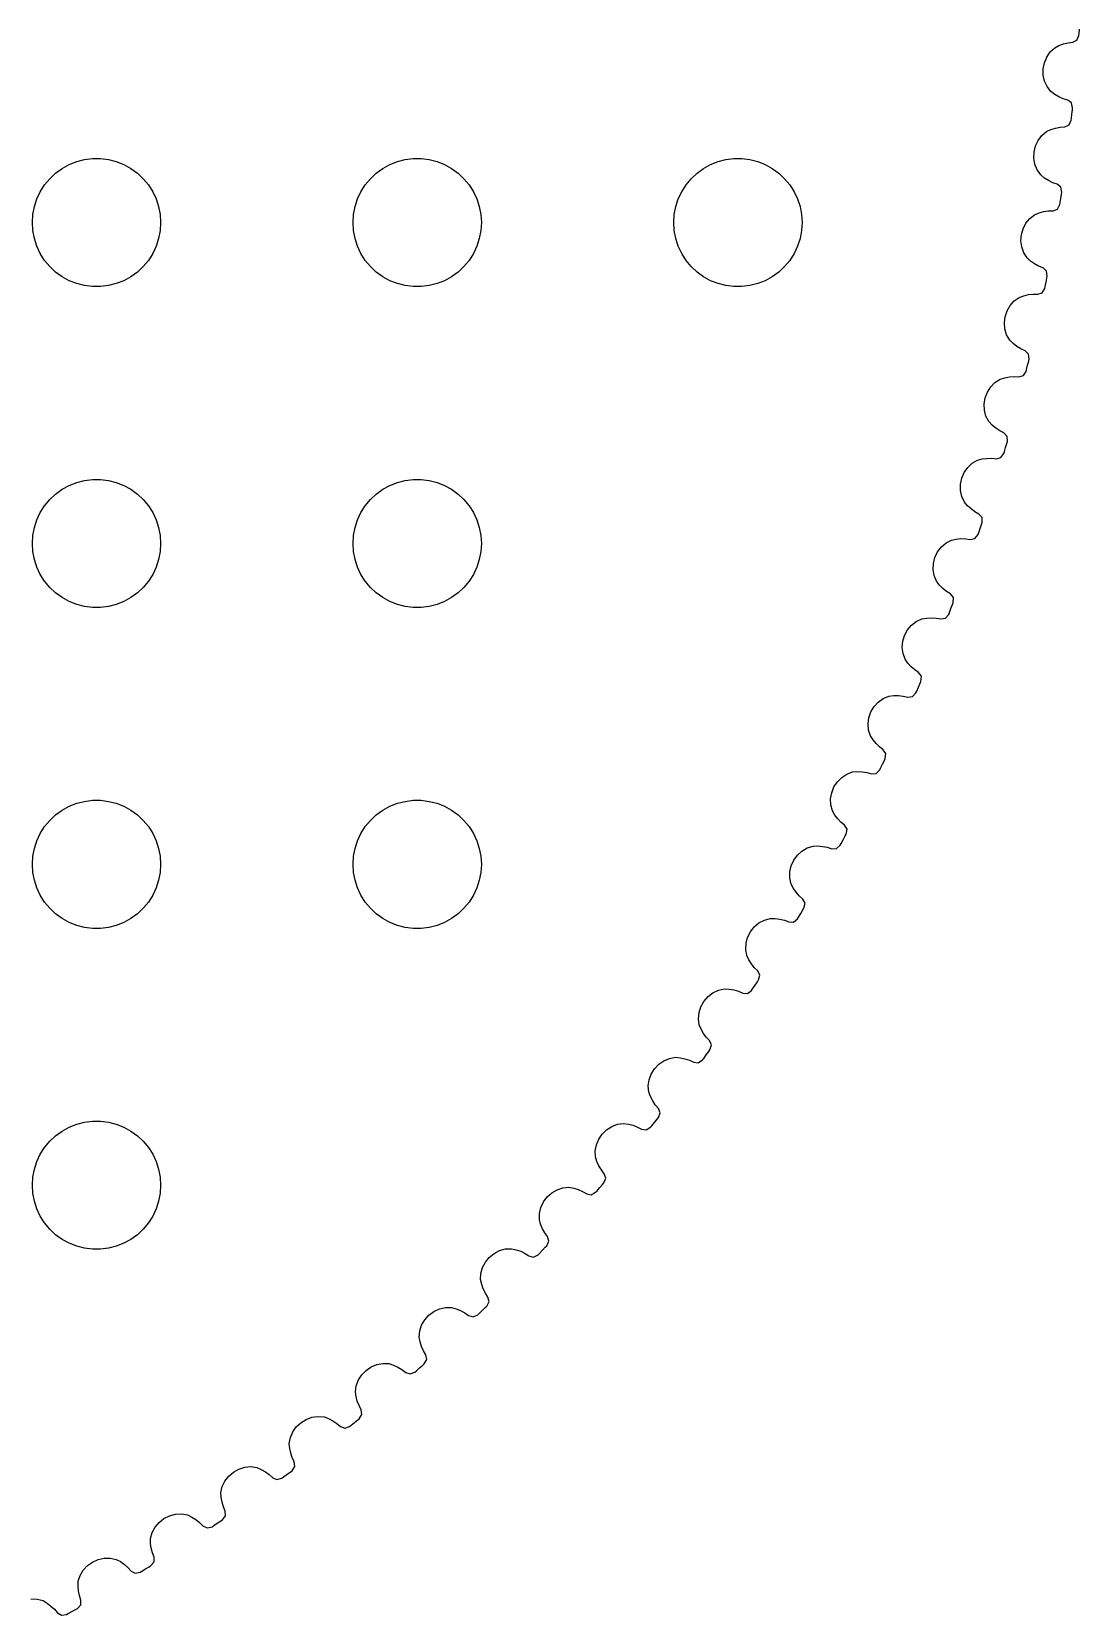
# Model space of a CAD drawing. Header units: metres. Extents: x -46 to 46, y 64 to 266.
# Drawn here: x 20.98 to 45.48, y 179.95 to 216.96 of the extents above; entities that cross this region are included whole.
import ezdxf

# ---------------------------------------------------------------- set-up
doc = ezdxf.new("R2010")
doc.units = ezdxf.units.M

msp = doc.modelspace()

# ---------------------------------------------------------------- linework, layer by layer
for p, q in [((45.4751, 216.872), (45.4784, 216.92)), ((45.4784, 216.92), (45.485, 217.019)), ((44.8022, 216.488), (44.9082, 216.585)), ((44.9082, 216.585), (45.0091, 216.637)), ((45.0091, 216.637), (45.1136, 216.676)), ((45.1136, 216.676), (45.221, 216.702)), ((45.221, 216.702), (45.3304, 216.715)), ((45.3304, 216.715), (45.4283, 216.763)), ((45.4283, 216.763), (45.4751, 216.872)), ((44.6398, 216.095), (44.6667, 216.237)), ((44.6667, 216.237), (44.7213, 216.37)), ((44.7213, 216.37), (44.8022, 216.488)), ((44.6416, 215.95), (44.6398, 216.095)), ((44.6722, 215.809), (44.6416, 215.95)), ((44.7314, 215.679), (44.6722, 215.809)), ((44.819, 215.565), (44.7314, 215.679)), ((44.9094, 215.496), (44.819, 215.565)), ((45.0055, 215.44), (44.9094, 215.496)), ((45.1066, 215.395), (45.0055, 215.44)), ((45.2122, 215.363), (45.1066, 215.395)), ((45.3002, 215.299), (45.2122, 215.363)), ((45.3275, 215.184), (45.3002, 215.299)), ((45.3117, 215.038), (45.3224, 215.136)), ((45.3224, 215.136), (45.3275, 215.184)), ((44.8196, 214.677), (44.9257, 214.711)), ((44.9257, 214.711), (45.0341, 214.733)), ((45.0341, 214.733), (45.144, 214.741)), ((45.144, 214.741), (45.2438, 214.784)), ((45.2438, 214.784), (45.2954, 214.891)), ((45.2954, 214.891), (45.3008, 214.939)), ((45.3008, 214.939), (45.3117, 215.038)), ((44.4601, 214.292), (44.5204, 214.423)), ((44.5204, 214.423), (44.6064, 214.537)), ((44.6064, 214.537), (44.7166, 214.629)), ((44.7166, 214.629), (44.8196, 214.677)), ((22.0365, 213.927), (22.2189, 213.973)), ((22.2189, 213.973), (22.4058, 213.997)), ((22.4058, 213.997), (22.5942, 213.997)), ((22.5942, 213.997), (22.7811, 213.973)), ((22.7811, 213.973), (22.9635, 213.927)), ((29.5365, 213.927), (29.7189, 213.973)), ((29.7189, 213.973), (29.9058, 213.997)), ((29.9058, 213.997), (30.0942, 213.997)), ((30.0942, 213.997), (30.2811, 213.973)), ((30.2811, 213.973), (30.4635, 213.927)), ((37.0365, 213.927), (37.2189, 213.973)), ((37.2189, 213.973), (37.4058, 213.997)), ((37.4058, 213.997), (37.5942, 213.997)), ((37.5942, 213.997), (37.7811, 213.973)), ((37.7811, 213.973), (37.9635, 213.927)), ((44.4224, 214.006), (44.4269, 214.151)), ((44.4469, 213.864), (44.4224, 214.006)), ((44.4269, 214.151), (44.4601, 214.292)), ((21.4065, 213.527), (21.5439, 213.656)), ((21.5439, 213.656), (21.6963, 213.766)), ((21.6963, 213.766), (21.8613, 213.857)), ((21.8613, 213.857), (22.0365, 213.927)), ((22.9635, 213.927), (23.1387, 213.857)), ((23.1387, 213.857), (23.3037, 213.766)), ((23.3037, 213.766), (23.4561, 213.656)), ((23.4561, 213.656), (23.5934, 213.527)), ((28.9065, 213.527), (29.0439, 213.656)), ((29.0439, 213.656), (29.1963, 213.766)), ((29.1963, 213.766), (29.3613, 213.857)), ((29.3613, 213.857), (29.5365, 213.927)), ((30.4635, 213.927), (30.6387, 213.857)), ((30.6387, 213.857), (30.8037, 213.766)), ((30.8037, 213.766), (30.9561, 213.656)), ((30.9561, 213.656), (31.0934, 213.527)), ((36.4065, 213.527), (36.5439, 213.656)), ((36.5439, 213.656), (36.6963, 213.766)), ((36.6963, 213.766), (36.8613, 213.857)), ((36.8613, 213.857), (37.0365, 213.927)), ((37.9635, 213.927), (38.1387, 213.857)), ((38.1387, 213.857), (38.3037, 213.766)), ((38.3037, 213.766), (38.4561, 213.656)), ((38.4561, 213.656), (38.5934, 213.527)), ((44.5004, 213.732), (44.4469, 213.864)), ((44.5829, 213.614), (44.5004, 213.732)), ((44.6702, 213.542), (44.5829, 213.614)), ((21.1053, 213.052), (21.1855, 213.223)), ((21.1855, 213.223), (21.2865, 213.382)), ((21.2865, 213.382), (21.4065, 213.527)), ((23.5934, 213.527), (23.7135, 213.382)), ((23.7135, 213.382), (23.8145, 213.223)), ((23.8145, 213.223), (23.8947, 213.052)), ((28.6053, 213.052), (28.6855, 213.223)), ((28.6855, 213.223), (28.7865, 213.382)), ((28.7865, 213.382), (28.9065, 213.527)), ((31.0934, 213.527), (31.2135, 213.382)), ((31.2135, 213.382), (31.3145, 213.223)), ((31.3145, 213.223), (31.3947, 213.052)), ((36.1053, 213.052), (36.1855, 213.223)), ((36.1855, 213.223), (36.2865, 213.382)), ((36.2865, 213.382), (36.4065, 213.527)), ((38.5934, 213.527), (38.7135, 213.382)), ((38.7135, 213.382), (38.8145, 213.223)), ((38.8145, 213.223), (38.8947, 213.052)), ((44.7637, 213.481), (44.6702, 213.542)), ((44.8628, 213.432), (44.7637, 213.481)), ((44.9669, 213.396), (44.8628, 213.432)), ((45.052, 213.328), (44.9669, 213.396)), ((45.0742, 213.211), (45.052, 213.328)), ((21.0118, 212.688), (21.0471, 212.873)), ((21.0471, 212.873), (21.1053, 213.052)), ((23.8947, 213.052), (23.9529, 212.873)), ((23.9529, 212.873), (23.9882, 212.688)), ((28.5118, 212.688), (28.5471, 212.873)), ((28.5471, 212.873), (28.6053, 213.052)), ((31.3947, 213.052), (31.4529, 212.873)), ((31.4529, 212.873), (31.4882, 212.688)), ((36.0118, 212.688), (36.0471, 212.873)), ((36.0471, 212.873), (36.1053, 213.052)), ((38.8947, 213.052), (38.9529, 212.873)), ((38.9529, 212.873), (38.9882, 212.688)), ((44.9733, 212.816), (45.0294, 212.92)), ((45.0294, 212.92), (45.0369, 212.968)), ((45.0369, 212.968), (45.0521, 213.066)), ((45.0521, 213.066), (45.0671, 213.164)), ((45.0671, 213.164), (45.0742, 213.211)), ((21, 212.5), (21.0118, 212.688)), ((21.0118, 212.312), (21, 212.5)), ((23.9882, 212.688), (24, 212.5)), ((24, 212.5), (23.9882, 212.312)), ((28.5, 212.5), (28.5118, 212.688)), ((28.5118, 212.312), (28.5, 212.5)), ((31.4882, 212.688), (31.5, 212.5)), ((31.5, 212.5), (31.4882, 212.312)), ((36, 212.5), (36.0118, 212.688)), ((36.0118, 212.312), (36, 212.5)), ((38.9882, 212.688), (39, 212.5)), ((39, 212.5), (38.9882, 212.312)), ((44.1688, 212.358), (44.2347, 212.486)), ((44.2347, 212.486), (44.3257, 212.597)), ((44.3257, 212.597), (44.4397, 212.684)), ((44.4397, 212.684), (44.5447, 212.727)), ((44.5447, 212.727), (44.6522, 212.757)), ((44.6522, 212.757), (44.7615, 212.773)), ((44.7615, 212.773), (44.8716, 212.777)), ((44.8716, 212.777), (44.9733, 212.816)), ((21.0471, 212.127), (21.0118, 212.312)), ((21.1053, 211.948), (21.0471, 212.127)), ((23.9529, 212.127), (23.8947, 211.948)), ((23.9882, 212.312), (23.9529, 212.127)), ((28.5471, 212.127), (28.5118, 212.312)), ((28.6053, 211.948), (28.5471, 212.127)), ((31.4529, 212.127), (31.3947, 211.948)), ((31.4882, 212.312), (31.4529, 212.127)), ((36.0471, 212.127), (36.0118, 212.312)), ((36.1053, 211.948), (36.0471, 212.127)), ((38.9529, 212.127), (38.8947, 211.948)), ((38.9882, 212.312), (38.9529, 212.127)), ((44.1187, 212.074), (44.1295, 212.219)), ((44.1295, 212.219), (44.1688, 212.358)), ((21.1855, 211.777), (21.1053, 211.948)), ((21.2865, 211.618), (21.1855, 211.777)), ((23.8145, 211.777), (23.7135, 211.618)), ((23.8947, 211.948), (23.8145, 211.777)), ((28.6855, 211.777), (28.6053, 211.948)), ((28.7865, 211.618), (28.6855, 211.777)), ((31.3145, 211.777), (31.2135, 211.618)), ((31.3947, 211.948), (31.3145, 211.777)), ((36.1855, 211.777), (36.1053, 211.948)), ((36.2865, 211.618), (36.1855, 211.777)), ((38.8145, 211.777), (38.7135, 211.618)), ((38.8947, 211.948), (38.8145, 211.777)), ((44.1369, 211.931), (44.1187, 212.074)), ((44.1846, 211.797), (44.1369, 211.931)), ((44.2619, 211.676), (44.1846, 211.797)), ((21.4065, 211.473), (21.2865, 211.618)), ((21.5439, 211.344), (21.4065, 211.473)), ((23.5934, 211.473), (23.4561, 211.344)), ((23.7135, 211.618), (23.5934, 211.473)), ((28.9065, 211.473), (28.7865, 211.618)), ((29.0439, 211.344), (28.9065, 211.473)), ((31.0934, 211.473), (30.9561, 211.344)), ((31.2135, 211.618), (31.0934, 211.473)), ((36.4065, 211.473), (36.2865, 211.618)), ((36.5439, 211.344), (36.4065, 211.473)), ((38.5934, 211.473), (38.4561, 211.344)), ((38.7135, 211.618), (38.5934, 211.473)), ((44.346, 211.599), (44.2619, 211.676)), ((44.4368, 211.534), (44.346, 211.599)), ((44.5336, 211.481), (44.4368, 211.534)), ((44.636, 211.441), (44.5336, 211.481)), ((44.7181, 211.369), (44.636, 211.441)), ((44.7352, 211.252), (44.7181, 211.369)), ((21.6963, 211.234), (21.5439, 211.344)), ((21.8613, 211.143), (21.6963, 211.234)), ((22.0365, 211.073), (21.8613, 211.143)), ((22.2189, 211.027), (22.0365, 211.073)), ((22.4058, 211.003), (22.2189, 211.027)), ((22.5942, 211.003), (22.4058, 211.003)), ((22.7811, 211.027), (22.5942, 211.003)), ((22.9635, 211.073), (22.7811, 211.027)), ((23.1387, 211.143), (22.9635, 211.073)), ((23.3037, 211.234), (23.1387, 211.143)), ((23.4561, 211.344), (23.3037, 211.234)), ((29.1963, 211.234), (29.0439, 211.344)), ((29.3613, 211.143), (29.1963, 211.234)), ((29.5365, 211.073), (29.3613, 211.143)), ((29.7189, 211.027), (29.5365, 211.073)), ((29.9058, 211.003), (29.7189, 211.027)), ((30.0942, 211.003), (29.9058, 211.003)), ((30.2811, 211.027), (30.0942, 211.003)), ((30.4635, 211.073), (30.2811, 211.027)), ((30.6387, 211.143), (30.4635, 211.073)), ((30.8037, 211.234), (30.6387, 211.143)), ((30.9561, 211.344), (30.8037, 211.234)), ((36.6963, 211.234), (36.5439, 211.344)), ((36.8613, 211.143), (36.6963, 211.234)), ((37.0365, 211.073), (36.8613, 211.143)), ((37.2189, 211.027), (37.0365, 211.073)), ((37.4058, 211.003), (37.2189, 211.027)), ((37.5942, 211.003), (37.4058, 211.003)), ((37.7811, 211.027), (37.5942, 211.003)), ((37.9635, 211.073), (37.7811, 211.027)), ((38.1387, 211.143), (37.9635, 211.073)), ((38.3037, 211.234), (38.1387, 211.143)), ((38.4561, 211.344), (38.3037, 211.234)), ((44.6778, 210.963), (44.6873, 211.01)), ((44.6873, 211.01), (44.7068, 211.107)), ((44.7068, 211.107), (44.7261, 211.205)), ((44.7261, 211.205), (44.7352, 211.252)), ((43.8649, 210.564), (43.9605, 210.67)), ((43.9605, 210.67), (44.0783, 210.753)), ((44.0783, 210.753), (44.1851, 210.79)), ((44.1851, 210.79), (44.2938, 210.816)), ((44.2938, 210.816), (44.4037, 210.828)), ((44.4037, 210.828), (44.5138, 210.826)), ((44.5138, 210.826), (44.6171, 210.861)), ((44.6171, 210.861), (44.6778, 210.963)), ((43.731, 210.157), (43.7481, 210.301)), ((43.7481, 210.301), (43.7934, 210.439)), ((43.7934, 210.439), (43.8649, 210.564)), ((43.743, 210.014), (43.731, 210.157)), ((43.7847, 209.877), (43.743, 210.014)), ((43.8567, 209.753), (43.7847, 209.877)), ((43.9373, 209.673), (43.8567, 209.753)), ((44.0252, 209.604), (43.9373, 209.673)), ((44.1197, 209.547), (44.0252, 209.604)), ((44.2202, 209.502), (44.1197, 209.547)), ((44.2991, 209.427), (44.2202, 209.502)), ((44.2526, 209.069), (44.2763, 209.166)), ((44.2763, 209.166), (44.2999, 209.262)), ((44.3111, 209.309), (44.2991, 209.427)), ((44.2999, 209.262), (44.3111, 209.309)), ((43.5117, 208.762), (43.633, 208.839)), ((43.633, 208.839), (43.7413, 208.872)), ((43.7413, 208.872), (43.851, 208.892)), ((43.851, 208.892), (43.9613, 208.9)), ((43.9613, 208.9), (44.0713, 208.893)), ((44.0713, 208.893), (44.176, 208.924)), ((44.176, 208.924), (44.241, 209.023)), ((44.241, 209.023), (44.2526, 209.069)), ((43.26, 208.259), (43.2834, 208.402)), ((43.2834, 208.402), (43.3347, 208.538)), ((43.3347, 208.538), (43.4115, 208.66)), ((43.4115, 208.66), (43.5117, 208.762)), ((43.2657, 208.115), (43.26, 208.259)), ((43.3015, 207.977), (43.2657, 208.115)), ((43.368, 207.85), (43.3015, 207.977)), ((43.4451, 207.766), (43.368, 207.85)), ((43.5298, 207.694), (43.4451, 207.766)), ((43.6217, 207.632), (43.5298, 207.694)), ((43.7202, 207.583), (43.6217, 207.632)), ((43.7957, 207.504), (43.7202, 207.583)), ((43.7616, 207.245), (43.7893, 207.34)), ((43.7893, 207.34), (43.8026, 207.386)), ((43.8026, 207.386), (43.7957, 207.504)), ((42.9801, 206.874), (43.1046, 206.946)), ((43.1046, 206.946), (43.2142, 206.975)), ((43.2142, 206.975), (43.3248, 206.99)), ((43.3248, 206.99), (43.4353, 206.993)), ((43.4353, 206.993), (43.5449, 206.982)), ((43.5449, 206.982), (43.6508, 207.007)), ((43.6508, 207.007), (43.7201, 207.103)), ((43.7201, 207.103), (43.7337, 207.149)), ((43.7337, 207.149), (43.7616, 207.245)), ((42.7363, 206.525), (42.7935, 206.659)), ((42.7935, 206.659), (42.8756, 206.777)), ((42.8756, 206.777), (42.9801, 206.874)), ((21.5439, 206.156), (21.6963, 206.266)), ((21.6963, 206.266), (21.8613, 206.357)), ((21.8613, 206.357), (22.0365, 206.427)), ((22.0365, 206.427), (22.2189, 206.473)), ((22.2189, 206.473), (22.4058, 206.497)), ((22.4058, 206.497), (22.5942, 206.497)), ((22.5942, 206.497), (22.7811, 206.473)), ((22.7811, 206.473), (22.9635, 206.427)), ((22.9635, 206.427), (23.1387, 206.357)), ((23.1387, 206.357), (23.3037, 206.266)), ((23.3037, 206.266), (23.4561, 206.156)), ((29.0439, 206.156), (29.1963, 206.266)), ((29.1963, 206.266), (29.3613, 206.357)), ((29.3613, 206.357), (29.5365, 206.427)), ((29.5365, 206.427), (29.7189, 206.473)), ((29.7189, 206.473), (29.9058, 206.497)), ((29.9058, 206.497), (30.0942, 206.497)), ((30.0942, 206.497), (30.2811, 206.473)), ((30.2811, 206.473), (30.4635, 206.427)), ((30.4635, 206.427), (30.6387, 206.357)), ((30.6387, 206.357), (30.8037, 206.266)), ((30.8037, 206.266), (30.9561, 206.156)), ((42.7062, 206.239), (42.7067, 206.383)), ((42.7358, 206.1), (42.7062, 206.239)), ((42.7067, 206.383), (42.7363, 206.525)), ((21.1855, 205.723), (21.2865, 205.882)), ((21.2865, 205.882), (21.4065, 206.027)), ((21.4065, 206.027), (21.5439, 206.156)), ((23.4561, 206.156), (23.5934, 206.027)), ((23.5934, 206.027), (23.7135, 205.882)), ((23.7135, 205.882), (23.8145, 205.723)), ((28.6855, 205.723), (28.7865, 205.882)), ((28.7865, 205.882), (28.9065, 206.027)), ((28.9065, 206.027), (29.0439, 206.156)), ((30.9561, 206.156), (31.0934, 206.027)), ((31.0934, 206.027), (31.2135, 205.882)), ((31.2135, 205.882), (31.3145, 205.723)), ((42.7967, 205.969), (42.7358, 206.1)), ((42.8701, 205.883), (42.7967, 205.969)), ((42.9516, 205.807), (42.8701, 205.883)), ((21.0471, 205.373), (21.1053, 205.552)), ((21.1053, 205.552), (21.1855, 205.723)), ((23.8145, 205.723), (23.8947, 205.552)), ((23.8947, 205.552), (23.9529, 205.373)), ((28.5471, 205.373), (28.6053, 205.552)), ((28.6053, 205.552), (28.6855, 205.723)), ((31.3145, 205.723), (31.3947, 205.552)), ((31.3947, 205.552), (31.4529, 205.373)), ((43.0407, 205.741), (42.9516, 205.807)), ((43.1369, 205.688), (43.0407, 205.741)), ((43.209, 205.606), (43.1369, 205.688)), ((43.1636, 205.348), (43.1954, 205.442)), ((43.1954, 205.442), (43.2106, 205.488)), ((43.2106, 205.488), (43.209, 205.606)), ((21, 205), (21.0118, 205.188)), ((21.0118, 205.188), (21.0471, 205.373)), ((23.9529, 205.373), (23.9882, 205.188)), ((23.9882, 205.188), (24, 205)), ((28.5, 205), (28.5118, 205.188)), ((28.5118, 205.188), (28.5471, 205.373)), ((31.4529, 205.373), (31.4882, 205.188)), ((31.4882, 205.188), (31.5, 205)), ((42.3667, 205.012), (42.4942, 205.078)), ((42.4942, 205.078), (42.605, 205.102)), ((42.605, 205.102), (42.7161, 205.113)), ((42.7161, 205.113), (42.8266, 205.111)), ((42.8266, 205.111), (42.9356, 205.095)), ((42.9356, 205.095), (43.0425, 205.116)), ((43.0425, 205.116), (43.116, 205.209)), ((43.116, 205.209), (43.1315, 205.254)), ((43.1315, 205.254), (43.1636, 205.348)), ((21.0118, 204.812), (21, 205)), ((21.0471, 204.627), (21.0118, 204.812)), ((23.9882, 204.812), (23.9529, 204.627)), ((24, 205), (23.9882, 204.812)), ((28.5118, 204.812), (28.5, 205)), ((28.5471, 204.627), (28.5118, 204.812)), ((31.4882, 204.812), (31.4529, 204.627)), ((31.5, 205), (31.4882, 204.812)), ((42.1079, 204.674), (42.1708, 204.805)), ((42.1708, 204.805), (42.258, 204.919)), ((42.258, 204.919), (42.3667, 205.012)), ((21.1053, 204.448), (21.0471, 204.627)), ((21.1855, 204.277), (21.1053, 204.448)), ((23.8947, 204.448), (23.8145, 204.277)), ((23.9529, 204.627), (23.8947, 204.448)), ((28.6053, 204.448), (28.5471, 204.627)), ((28.6855, 204.277), (28.6053, 204.448)), ((31.3947, 204.448), (31.3145, 204.277)), ((31.4529, 204.627), (31.3947, 204.448)), ((42.0653, 204.39), (42.0721, 204.533)), ((42.0888, 204.249), (42.0653, 204.39)), ((42.0721, 204.533), (42.1079, 204.674)), ((21.2865, 204.118), (21.1855, 204.277)), ((21.4065, 203.973), (21.2865, 204.118)), ((21.5439, 203.844), (21.4065, 203.973)), ((23.5934, 203.973), (23.4561, 203.844)), ((23.7135, 204.118), (23.5934, 203.973)), ((23.8145, 204.277), (23.7135, 204.118)), ((28.7865, 204.118), (28.6855, 204.277)), ((28.9065, 203.973), (28.7865, 204.118)), ((29.0439, 203.844), (28.9065, 203.973)), ((31.0934, 203.973), (30.9561, 203.844)), ((31.2135, 204.118), (31.0934, 203.973)), ((31.3145, 204.277), (31.2135, 204.118)), ((42.1439, 204.116), (42.0888, 204.249)), ((42.2135, 204.026), (42.1439, 204.116)), ((42.2916, 203.947), (42.2135, 204.026)), ((21.6963, 203.734), (21.5439, 203.844)), ((21.8613, 203.643), (21.6963, 203.734)), ((22.0365, 203.573), (21.8613, 203.643)), ((23.1387, 203.643), (22.9635, 203.573)), ((23.3037, 203.734), (23.1387, 203.643)), ((23.4561, 203.844), (23.3037, 203.734)), ((29.1963, 203.734), (29.0439, 203.844)), ((29.3613, 203.643), (29.1963, 203.734)), ((29.5365, 203.573), (29.3613, 203.643)), ((30.6387, 203.643), (30.4635, 203.573)), ((30.8037, 203.734), (30.6387, 203.643)), ((30.9561, 203.844), (30.8037, 203.734)), ((42.3778, 203.878), (42.2916, 203.947)), ((42.4716, 203.82), (42.3778, 203.878)), ((42.54, 203.735), (42.4716, 203.82)), ((42.5193, 203.572), (42.5365, 203.617)), ((42.5365, 203.617), (42.54, 203.735)), ((22.2189, 203.527), (22.0365, 203.573)), ((22.4058, 203.503), (22.2189, 203.527)), ((22.5942, 203.503), (22.4058, 203.503)), ((22.7811, 203.527), (22.5942, 203.503)), ((22.9635, 203.573), (22.7811, 203.527)), ((29.7189, 203.527), (29.5365, 203.573)), ((29.9058, 203.503), (29.7189, 203.527)), ((30.0942, 203.503), (29.9058, 203.503)), ((30.2811, 203.527), (30.0942, 203.503)), ((30.4635, 203.573), (30.2811, 203.527)), ((41.6726, 203.178), (41.8028, 203.239)), ((41.8028, 203.239), (41.9146, 203.258)), ((41.9146, 203.258), (42.026, 203.264)), ((42.026, 203.264), (42.1364, 203.257)), ((42.1364, 203.257), (42.2446, 203.236)), ((42.2446, 203.236), (42.3523, 203.252)), ((42.3523, 203.252), (42.4297, 203.342)), ((42.4297, 203.342), (42.4472, 203.386)), ((42.4472, 203.386), (42.4834, 203.479)), ((42.4834, 203.479), (42.5193, 203.572)), ((41.3574, 202.713), (41.3993, 202.852)), ((41.3993, 202.852), (41.4679, 202.98)), ((41.4679, 202.98), (41.5599, 203.09)), ((41.5599, 203.09), (41.6726, 203.178)), ((41.3444, 202.57), (41.3574, 202.713)), ((41.3617, 202.428), (41.3444, 202.57)), ((41.411, 202.293), (41.3617, 202.428)), ((41.4766, 202.2), (41.411, 202.293)), ((41.5511, 202.117), (41.4766, 202.2)), ((41.6342, 202.044), (41.5511, 202.117)), ((41.7254, 201.982), (41.6342, 202.044)), ((41.79, 201.895), (41.7254, 201.982)), ((41.7622, 201.733), (41.7814, 201.777)), ((41.7814, 201.777), (41.79, 201.895)), ((40.7828, 201.293), (40.8992, 201.377)), ((40.8992, 201.377), (41.032, 201.431)), ((41.032, 201.431), (41.1444, 201.445)), ((41.1444, 201.445), (41.256, 201.447)), ((41.256, 201.447), (41.3659, 201.435)), ((41.3659, 201.435), (41.4732, 201.409)), ((41.4732, 201.409), (41.5815, 201.421)), ((41.5815, 201.421), (41.6627, 201.507)), ((41.6627, 201.507), (41.6821, 201.551)), ((41.6821, 201.551), (41.7223, 201.642)), ((41.7223, 201.642), (41.7622, 201.733)), ((40.564, 200.925), (40.6119, 201.062)), ((40.6119, 201.062), (40.686, 201.187)), ((40.686, 201.187), (40.7828, 201.293)), ((40.5447, 200.783), (40.564, 200.925)), ((40.5558, 200.64), (40.5447, 200.783)), ((40.5992, 200.503), (40.5558, 200.64)), ((40.6607, 200.408), (40.5992, 200.503)), ((40.7316, 200.322), (40.6607, 200.408)), ((40.8114, 200.245), (40.7316, 200.322)), ((40.8997, 200.18), (40.8114, 200.245)), ((40.8818, 199.839), (40.9257, 199.929)), ((40.9605, 200.089), (40.8997, 200.18)), ((40.9257, 199.929), (40.9467, 199.972)), ((40.9467, 199.972), (40.9605, 200.089)), ((39.8266, 199.43), (39.928, 199.532)), ((39.928, 199.532), (40.0479, 199.61)), ((40.0479, 199.61), (40.183, 199.659)), ((40.183, 199.659), (40.2959, 199.668)), ((40.2959, 199.668), (40.4075, 199.665)), ((40.4075, 199.665), (40.5167, 199.648)), ((40.5167, 199.648), (40.6228, 199.618)), ((40.6228, 199.618), (40.7315, 199.625)), ((40.7315, 199.625), (40.8164, 199.707)), ((40.8164, 199.707), (40.8377, 199.75)), ((40.8377, 199.75), (40.8818, 199.839)), ((39.6679, 199.033), (39.6934, 199.174)), ((39.6934, 199.174), (39.7472, 199.309)), ((39.7472, 199.309), (39.8266, 199.43)), ((21.6963, 198.766), (21.8613, 198.857)), ((21.8613, 198.857), (22.0365, 198.927)), ((22.0365, 198.927), (22.2189, 198.973)), ((22.2189, 198.973), (22.4058, 198.997)), ((22.4058, 198.997), (22.5942, 198.997)), ((22.5942, 198.997), (22.7811, 198.973)), ((22.7811, 198.973), (22.9635, 198.927)), ((22.9635, 198.927), (23.1387, 198.857)), ((23.1387, 198.857), (23.3037, 198.766)), ((29.1963, 198.766), (29.3613, 198.857)), ((29.3613, 198.857), (29.5365, 198.927)), ((29.5365, 198.927), (29.7189, 198.973)), ((29.7189, 198.973), (29.9058, 198.997)), ((29.9058, 198.997), (30.0942, 198.997)), ((30.0942, 198.997), (30.2811, 198.973)), ((30.2811, 198.973), (30.4635, 198.927)), ((30.4635, 198.927), (30.6387, 198.857)), ((30.6387, 198.857), (30.8037, 198.766)), ((39.6728, 198.89), (39.6679, 199.033)), ((39.7101, 198.751), (39.6728, 198.89)), ((21.2865, 198.382), (21.4065, 198.527)), ((21.4065, 198.527), (21.5439, 198.656)), ((21.5439, 198.656), (21.6963, 198.766)), ((23.3037, 198.766), (23.4561, 198.656)), ((23.4561, 198.656), (23.5934, 198.527)), ((23.5934, 198.527), (23.7135, 198.382)), ((28.7865, 198.382), (28.9065, 198.527)), ((28.9065, 198.527), (29.0439, 198.656)), ((29.0439, 198.656), (29.1963, 198.766)), ((30.8037, 198.766), (30.9561, 198.656)), ((30.9561, 198.656), (31.0934, 198.527)), ((31.0934, 198.527), (31.2135, 198.382)), ((39.7674, 198.653), (39.7101, 198.751)), ((39.8345, 198.564), (39.7674, 198.653)), ((39.9109, 198.484), (39.8345, 198.564)), ((39.9963, 198.414), (39.9109, 198.484)), ((40.053, 198.321), (39.9963, 198.414)), ((21.0471, 197.873), (21.1053, 198.052)), ((21.1053, 198.052), (21.1855, 198.223)), ((21.1855, 198.223), (21.2865, 198.382)), ((23.7135, 198.382), (23.8145, 198.223)), ((23.8145, 198.223), (23.8947, 198.052)), ((23.8947, 198.052), (23.9529, 197.873)), ((28.5471, 197.873), (28.6053, 198.052)), ((28.6053, 198.052), (28.6855, 198.223)), ((28.6855, 198.223), (28.7865, 198.382)), ((31.2135, 198.382), (31.3145, 198.223)), ((31.3145, 198.223), (31.3947, 198.052)), ((31.3947, 198.052), (31.4529, 197.873)), ((39.9156, 197.988), (39.9635, 198.075)), ((39.9635, 198.075), (40.0112, 198.163)), ((40.0112, 198.163), (40.0341, 198.205)), ((40.0341, 198.205), (40.053, 198.321)), ((21, 197.5), (21.0118, 197.688)), ((21.0118, 197.688), (21.0471, 197.873)), ((23.9529, 197.873), (23.9882, 197.688)), ((23.9882, 197.688), (24, 197.5)), ((28.5, 197.5), (28.5118, 197.688)), ((28.5118, 197.688), (28.5471, 197.873)), ((31.4529, 197.873), (31.4882, 197.688)), ((31.4882, 197.688), (31.5, 197.5)), ((38.8068, 197.595), (38.8915, 197.713)), ((38.8915, 197.713), (38.9972, 197.81)), ((38.9972, 197.81), (39.1204, 197.883)), ((39.1204, 197.883), (39.2574, 197.926)), ((39.2574, 197.926), (39.3707, 197.93)), ((39.3707, 197.93), (39.482, 197.921)), ((39.482, 197.921), (39.5904, 197.9)), ((39.5904, 197.9), (39.6951, 197.865)), ((39.6951, 197.865), (39.804, 197.867)), ((39.804, 197.867), (39.8924, 197.946)), ((39.8924, 197.946), (39.9156, 197.988)), ((21.0118, 197.312), (21, 197.5)), ((21.0471, 197.127), (21.0118, 197.312)), ((23.9882, 197.312), (23.9529, 197.127)), ((24, 197.5), (23.9882, 197.312)), ((28.5118, 197.312), (28.5, 197.5)), ((28.5471, 197.127), (28.5118, 197.312)), ((31.4882, 197.312), (31.4529, 197.127)), ((31.5, 197.5), (31.4882, 197.312)), ((38.7142, 197.179), (38.7155, 197.322)), ((38.7155, 197.322), (38.7472, 197.463)), ((38.7472, 197.463), (38.8068, 197.595)), ((21.1053, 196.948), (21.0471, 197.127)), ((21.1855, 196.777), (21.1053, 196.948)), ((23.8947, 196.948), (23.8145, 196.777)), ((23.9529, 197.127), (23.8947, 196.948)), ((28.6053, 196.948), (28.5471, 197.127)), ((28.6855, 196.777), (28.6053, 196.948)), ((31.3947, 196.948), (31.3145, 196.777)), ((31.4529, 197.127), (31.3947, 196.948)), ((38.7455, 197.039), (38.7142, 197.179)), ((38.7984, 196.939), (38.7455, 197.039)), ((38.8615, 196.847), (38.7984, 196.939)), ((21.2865, 196.618), (21.1855, 196.777)), ((21.4065, 196.473), (21.2865, 196.618)), ((23.7135, 196.618), (23.5934, 196.473)), ((23.8145, 196.777), (23.7135, 196.618)), ((28.7865, 196.618), (28.6855, 196.777)), ((28.9065, 196.473), (28.7865, 196.618)), ((31.2135, 196.618), (31.0934, 196.473)), ((31.3145, 196.777), (31.2135, 196.618)), ((38.9344, 196.764), (38.8615, 196.847)), ((39.0167, 196.69), (38.9344, 196.764)), ((39.0693, 196.595), (39.0167, 196.69)), ((39.0453, 196.479), (39.0693, 196.595)), ((21.5439, 196.344), (21.4065, 196.473)), ((21.6963, 196.234), (21.5439, 196.344)), ((21.8613, 196.143), (21.6963, 196.234)), ((23.3037, 196.234), (23.1387, 196.143)), ((23.4561, 196.344), (23.3037, 196.234)), ((23.5934, 196.473), (23.4561, 196.344)), ((29.0439, 196.344), (28.9065, 196.473)), ((29.1963, 196.234), (29.0439, 196.344)), ((29.3613, 196.143), (29.1963, 196.234)), ((30.8037, 196.234), (30.6387, 196.143)), ((30.9561, 196.344), (30.8037, 196.234)), ((31.0934, 196.473), (30.9561, 196.344)), ((37.9922, 196.13), (38.1184, 196.197)), ((38.1184, 196.197), (38.2572, 196.235)), ((38.2572, 196.235), (38.3705, 196.234)), ((38.3705, 196.234), (38.4814, 196.22)), ((38.4814, 196.22), (38.5887, 196.194)), ((38.5887, 196.194), (38.6918, 196.155)), ((38.8007, 196.152), (38.8925, 196.227)), ((38.8925, 196.227), (38.9174, 196.268)), ((38.9174, 196.268), (38.9691, 196.353)), ((38.9691, 196.353), (39.0206, 196.438)), ((39.0206, 196.438), (39.0453, 196.479)), ((22.0365, 196.073), (21.8613, 196.143)), ((22.2189, 196.027), (22.0365, 196.073)), ((22.4058, 196.003), (22.2189, 196.027)), ((22.5942, 196.003), (22.4058, 196.003)), ((22.7811, 196.027), (22.5942, 196.003)), ((22.9635, 196.073), (22.7811, 196.027)), ((23.1387, 196.143), (22.9635, 196.073)), ((29.5365, 196.073), (29.3613, 196.143)), ((29.7189, 196.027), (29.5365, 196.073)), ((29.9058, 196.003), (29.7189, 196.027)), ((30.0942, 196.003), (29.9058, 196.003)), ((30.2811, 196.027), (30.0942, 196.003)), ((30.4635, 196.073), (30.2811, 196.027)), ((30.6387, 196.143), (30.4635, 196.073)), ((37.7272, 195.794), (37.7926, 195.923)), ((37.7926, 195.923), (37.8823, 196.037)), ((37.8823, 196.037), (37.9922, 196.13)), ((38.6918, 196.155), (38.8007, 196.152)), ((37.6819, 195.512), (37.6895, 195.655)), ((37.707, 195.371), (37.6819, 195.512)), ((37.6895, 195.655), (37.7272, 195.794)), ((37.7556, 195.268), (37.707, 195.371)), ((37.8146, 195.174), (37.7556, 195.268)), ((37.8838, 195.087), (37.8146, 195.174)), ((37.9628, 195.011), (37.8838, 195.087)), ((37.9006, 194.676), (37.9557, 194.758)), ((37.9557, 194.758), (37.9822, 194.798)), ((38.0112, 194.913), (37.9628, 195.011)), ((37.9822, 194.798), (38.0112, 194.913)), ((36.7064, 194.298), (36.801, 194.408)), ((36.801, 194.408), (36.9148, 194.496)), ((36.9148, 194.496), (37.0439, 194.557)), ((37.0439, 194.557), (37.1842, 194.588)), ((37.1842, 194.588), (37.2973, 194.583)), ((37.2973, 194.583), (37.4075, 194.564)), ((37.4075, 194.564), (37.5136, 194.534)), ((37.5136, 194.534), (37.6148, 194.49)), ((37.6148, 194.49), (37.7235, 194.482)), ((37.7235, 194.482), (37.8185, 194.553)), ((37.8185, 194.553), (37.8452, 194.593)), ((37.8452, 194.593), (37.9006, 194.676)), ((36.5779, 193.892), (36.5917, 194.034)), ((36.5917, 194.034), (36.6355, 194.171)), ((36.6355, 194.171), (36.7064, 194.298)), ((36.5968, 193.75), (36.5779, 193.892)), ((36.6409, 193.645), (36.5968, 193.75)), ((36.6957, 193.548), (36.6409, 193.645)), ((36.761, 193.459), (36.6957, 193.548)), ((36.8366, 193.379), (36.761, 193.459)), ((36.8807, 193.279), (36.8366, 193.379)), ((36.8467, 193.166), (36.8807, 193.279)), ((35.6497, 192.827), (35.7672, 192.91)), ((35.7672, 192.91), (35.8988, 192.966)), ((35.8988, 192.966), (36.0404, 192.991)), ((36.0404, 192.991), (36.1532, 192.98)), ((36.1532, 192.98), (36.2624, 192.957)), ((36.2624, 192.957), (36.3671, 192.921)), ((36.3671, 192.921), (36.4663, 192.874)), ((36.4663, 192.874), (36.5746, 192.861)), ((36.5746, 192.861), (36.6725, 192.928)), ((36.6725, 192.928), (36.701, 192.966)), ((36.701, 192.966), (36.7599, 193.047)), ((36.7599, 193.047), (36.8186, 193.127)), ((36.8186, 193.127), (36.8467, 193.166)), ((35.4243, 192.463), (35.474, 192.598)), ((35.474, 192.598), (35.5504, 192.721)), ((35.5504, 192.721), (35.6497, 192.827)), ((35.4043, 192.321), (35.4243, 192.463)), ((35.417, 192.178), (35.4043, 192.321)), ((35.4564, 192.072), (35.417, 192.178)), ((35.5069, 191.972), (35.4564, 192.072)), ((35.5683, 191.881), (35.5069, 191.972)), ((35.6404, 191.797), (35.5683, 191.881)), ((35.6801, 191.696), (35.6404, 191.797)), ((21.8613, 191.357), (22.0365, 191.427)), ((22.0365, 191.427), (22.2189, 191.473)), ((22.2189, 191.473), (22.4058, 191.497)), ((22.4058, 191.497), (22.5942, 191.497)), ((22.5942, 191.497), (22.7811, 191.473)), ((22.7811, 191.473), (22.9635, 191.427)), ((22.9635, 191.427), (23.1387, 191.357)), ((34.4305, 191.298), (34.5515, 191.376)), ((34.5515, 191.376), (34.6855, 191.426)), ((34.6855, 191.426), (34.8279, 191.444)), ((34.8279, 191.444), (34.9401, 191.429)), ((34.9401, 191.429), (35.0483, 191.401)), ((35.0483, 191.401), (35.1513, 191.361)), ((35.4568, 191.354), (35.4868, 191.391)), ((35.4868, 191.391), (35.5492, 191.469)), ((35.5492, 191.469), (35.6113, 191.546)), ((35.6113, 191.546), (35.6412, 191.584)), ((35.6412, 191.584), (35.6801, 191.696)), ((21.2865, 190.882), (21.4065, 191.027)), ((21.4065, 191.027), (21.5439, 191.156)), ((21.5439, 191.156), (21.6963, 191.266)), ((21.6963, 191.266), (21.8613, 191.357)), ((23.1387, 191.357), (23.3037, 191.266)), ((23.3037, 191.266), (23.4561, 191.156)), ((23.4561, 191.156), (23.5934, 191.027)), ((23.5934, 191.027), (23.7135, 190.882)), ((34.1894, 190.944), (34.245, 191.077)), ((34.245, 191.077), (34.3267, 191.197)), ((34.3267, 191.197), (34.4305, 191.298)), ((35.1513, 191.361), (35.2484, 191.309)), ((35.2484, 191.309), (35.356, 191.292)), ((35.356, 191.292), (35.4568, 191.354)), ((21.1053, 190.552), (21.1855, 190.723)), ((21.1855, 190.723), (21.2865, 190.882)), ((23.7135, 190.882), (23.8145, 190.723)), ((23.8145, 190.723), (23.8947, 190.552)), ((34.1633, 190.803), (34.1894, 190.944)), ((34.1697, 190.66), (34.1633, 190.803)), ((34.2044, 190.552), (34.1697, 190.66)), ((21.0118, 190.188), (21.0471, 190.373)), ((21.0471, 190.373), (21.1053, 190.552)), ((23.8947, 190.552), (23.9529, 190.373)), ((23.9529, 190.373), (23.9882, 190.188)), ((34.2506, 190.45), (34.2044, 190.552)), ((34.3079, 190.356), (34.2506, 190.45)), ((34.3762, 190.269), (34.3079, 190.356)), ((34.4115, 190.166), (34.3762, 190.269)), ((21, 190), (21.0118, 190.188)), ((21.0118, 189.812), (21, 190)), ((23.9882, 190.188), (24, 190)), ((24, 190), (23.9882, 189.812)), ((33.1457, 189.823), (33.2701, 189.896)), ((33.2701, 189.896), (33.4061, 189.94)), ((33.4061, 189.94), (33.5492, 189.952)), ((33.5492, 189.952), (33.6606, 189.932)), ((33.6606, 189.932), (33.7674, 189.899)), ((33.7674, 189.899), (33.8686, 189.855)), ((34.2052, 189.871), (34.2708, 189.945)), ((34.2708, 189.945), (34.3363, 190.02)), ((34.3363, 190.02), (34.3678, 190.056)), ((34.3678, 190.056), (34.4115, 190.166)), ((21.0471, 189.627), (21.0118, 189.812)), ((21.1053, 189.448), (21.0471, 189.627)), ((23.9529, 189.627), (23.8947, 189.448)), ((23.9882, 189.812), (23.9529, 189.627)), ((32.8895, 189.48), (32.9508, 189.61)), ((32.9508, 189.61), (33.0376, 189.727)), ((33.0376, 189.727), (33.1457, 189.823)), ((33.8686, 189.855), (33.9633, 189.798)), ((33.9633, 189.798), (34.0701, 189.777)), ((34.0701, 189.777), (34.1735, 189.835)), ((34.1735, 189.835), (34.2052, 189.871)), ((21.1855, 189.277), (21.1053, 189.448)), ((21.2865, 189.118), (21.1855, 189.277)), ((23.8145, 189.277), (23.7135, 189.118)), ((23.8947, 189.448), (23.8145, 189.277)), ((32.8572, 189.341), (32.8895, 189.48)), ((32.8574, 189.197), (32.8572, 189.341)), ((32.8874, 189.088), (32.8574, 189.197)), ((21.4065, 188.973), (21.2865, 189.118)), ((21.5439, 188.844), (21.4065, 188.973)), ((21.6963, 188.734), (21.5439, 188.844)), ((23.4561, 188.844), (23.3037, 188.734)), ((23.5934, 188.973), (23.4561, 188.844)), ((23.7135, 189.118), (23.5934, 188.973)), ((32.9291, 188.984), (32.8874, 189.088)), ((32.9822, 188.888), (32.9291, 188.984)), ((33.0467, 188.798), (32.9822, 188.888)), ((33.0774, 188.694), (33.0467, 188.798)), ((21.8613, 188.643), (21.6963, 188.734)), ((22.0365, 188.573), (21.8613, 188.643)), ((22.2189, 188.527), (22.0365, 188.573)), ((22.4058, 188.503), (22.2189, 188.527)), ((22.5942, 188.503), (22.4058, 188.503)), ((22.7811, 188.527), (22.5942, 188.503)), ((22.9635, 188.573), (22.7811, 188.527)), ((23.1387, 188.643), (22.9635, 188.573)), ((23.3037, 188.734), (23.1387, 188.643)), ((31.7979, 188.406), (31.9252, 188.473)), ((31.9252, 188.473), (32.063, 188.511)), ((32.063, 188.511), (32.2066, 188.517)), ((32.2066, 188.517), (32.317, 188.492)), ((32.317, 188.492), (32.4223, 188.455)), ((32.4223, 188.455), (32.5215, 188.406)), ((32.8584, 188.407), (32.9272, 188.479)), ((32.9272, 188.479), (32.9959, 188.551)), ((32.9959, 188.551), (33.0289, 188.586)), ((33.0289, 188.586), (33.0774, 188.694)), ((31.4886, 187.937), (31.5269, 188.075)), ((31.5269, 188.075), (31.5938, 188.202)), ((31.5938, 188.202), (31.6857, 188.314)), ((31.6857, 188.314), (31.7979, 188.406)), ((32.5215, 188.406), (32.6136, 188.346)), ((32.6136, 188.346), (32.7193, 188.32)), ((32.7193, 188.32), (32.8252, 188.373)), ((32.8252, 188.373), (32.8584, 188.407)), ((31.4825, 187.793), (31.4886, 187.937)), ((31.5077, 187.683), (31.4825, 187.793)), ((31.5448, 187.578), (31.5077, 187.683)), ((31.5937, 187.478), (31.5448, 187.578)), ((31.6542, 187.386), (31.5937, 187.478)), ((31.6804, 187.281), (31.6542, 187.386)), ((30.1768, 186.854), (30.2734, 186.962)), ((30.2734, 186.962), (30.3895, 187.049)), ((30.3895, 187.049), (30.5197, 187.111)), ((30.5197, 187.111), (30.659, 187.143)), ((30.659, 187.143), (30.8027, 187.143)), ((30.8027, 187.143), (30.9119, 187.113)), ((30.9119, 187.113), (31.0155, 187.071)), ((31.0155, 187.071), (31.1124, 187.018)), ((31.1124, 187.018), (31.2018, 186.953)), ((31.2018, 186.953), (31.3063, 186.923)), ((31.3063, 186.923), (31.4144, 186.971)), ((31.4144, 186.971), (31.4491, 187.004)), ((31.4491, 187.004), (31.521, 187.073)), ((31.521, 187.073), (31.5927, 187.142)), ((31.5927, 187.142), (31.6272, 187.175)), ((31.6272, 187.175), (31.6804, 187.281)), ((30.0477, 186.451), (30.0601, 186.594)), ((30.0601, 186.594), (30.1044, 186.73)), ((30.1044, 186.73), (30.1768, 186.854)), ((30.0681, 186.339), (30.0477, 186.451)), ((30.1006, 186.232), (30.0681, 186.339)), ((30.1451, 186.131), (30.1006, 186.232)), ((29.056, 185.811), (29.1966, 185.837)), ((29.1966, 185.837), (29.3401, 185.83)), ((29.3401, 185.83), (29.448, 185.795)), ((30.1294, 185.795), (30.1653, 185.826)), ((30.2015, 186.037), (30.1451, 186.131)), ((30.1653, 185.826), (30.223, 185.93)), ((30.223, 185.93), (30.2015, 186.037)), ((28.6245, 185.448), (28.7022, 185.57)), ((28.7022, 185.57), (28.8035, 185.673)), ((28.8035, 185.673), (28.9233, 185.755)), ((28.9233, 185.755), (29.056, 185.811)), ((29.448, 185.795), (29.5496, 185.749)), ((29.5496, 185.749), (29.6441, 185.692)), ((29.6441, 185.692), (29.7307, 185.624)), ((29.7307, 185.624), (29.8337, 185.588)), ((29.8337, 185.588), (29.9438, 185.632)), ((29.9438, 185.632), (29.9799, 185.664)), ((29.9799, 185.664), (30.0547, 185.729)), ((30.0547, 185.729), (30.1294, 185.795)), ((28.5557, 185.172), (28.5743, 185.315)), ((28.5712, 185.06), (28.5557, 185.172)), ((28.5743, 185.315), (28.6245, 185.448)), ((28.599, 184.952), (28.5712, 185.06)), ((28.6391, 184.849), (28.599, 184.952)), ((28.6913, 184.752), (28.6391, 184.849)), ((28.7081, 184.644), (28.6913, 184.752)), ((27.0901, 184.233), (27.1731, 184.35)), ((27.1731, 184.35), (27.2788, 184.45)), ((27.2788, 184.45), (27.402, 184.526)), ((27.402, 184.526), (27.537, 184.576)), ((27.537, 184.576), (27.6786, 184.596)), ((27.6786, 184.596), (27.8218, 184.583)), ((27.8218, 184.583), (27.928, 184.544)), ((27.928, 184.544), (28.0275, 184.493)), ((28.0275, 184.493), (28.1194, 184.432)), ((28.1194, 184.432), (28.2029, 184.36)), ((28.2029, 184.36), (28.3043, 184.32)), ((28.3043, 184.32), (28.4162, 184.359)), ((28.4162, 184.359), (28.4536, 184.389)), ((28.4536, 184.389), (28.5312, 184.451)), ((28.5312, 184.451), (28.6087, 184.513)), ((28.6087, 184.513), (28.6459, 184.543)), ((28.6459, 184.543), (28.7081, 184.644)), ((27.0094, 183.96), (27.0342, 184.101)), ((27.0342, 184.101), (27.0901, 184.233)), ((27.0199, 183.847), (27.0094, 183.96)), ((27.043, 183.738), (27.0199, 183.847)), ((27.0785, 183.633), (27.043, 183.738)), ((27.1265, 183.534), (27.0785, 183.633)), ((25.5922, 183.199), (25.7021, 183.294)), ((25.7021, 183.294), (25.8286, 183.365)), ((25.8286, 183.365), (25.9656, 183.408)), ((25.9656, 183.408), (26.108, 183.422)), ((26.108, 183.422), (26.2504, 183.403)), ((26.2504, 183.403), (26.3548, 183.359)), ((26.3548, 183.359), (26.452, 183.304)), ((26.452, 183.304), (26.5412, 183.239)), ((26.5412, 183.239), (26.6214, 183.163)), ((26.8732, 183.181), (26.9534, 183.24)), ((26.9534, 183.24), (27.0336, 183.299)), ((27.0336, 183.299), (27.0721, 183.327)), ((27.0721, 183.327), (27.1386, 183.425)), ((27.1386, 183.425), (27.1265, 183.534)), ((25.4116, 182.816), (25.4426, 182.956)), ((25.4426, 182.956), (25.5042, 183.085)), ((25.5042, 183.085), (25.5922, 183.199)), ((26.6214, 183.163), (26.721, 183.119)), ((26.721, 183.119), (26.8345, 183.153)), ((26.8345, 183.153), (26.8732, 183.181)), ((25.4172, 182.703), (25.4116, 182.816)), ((25.4355, 182.592), (25.4172, 182.703)), ((25.4664, 182.486), (25.4355, 182.592)), ((23.9626, 182.118), (24.0765, 182.207)), ((24.0765, 182.207), (24.206, 182.273)), ((24.206, 182.273), (24.3448, 182.31)), ((24.3448, 182.31), (24.4876, 182.318)), ((24.4876, 182.318), (24.6291, 182.293)), ((24.6291, 182.293), (24.7314, 182.244)), ((24.7314, 182.244), (24.8262, 182.185)), ((24.8262, 182.185), (24.9125, 182.116)), ((25.3243, 182.099), (25.407, 182.155)), ((25.407, 182.155), (25.4467, 182.181)), ((25.4467, 182.181), (25.5174, 182.276)), ((25.51, 182.385), (25.4664, 182.486)), ((25.5174, 182.276), (25.51, 182.385)), ((23.7655, 181.743), (23.8025, 181.882)), ((23.8025, 181.882), (23.8697, 182.008)), ((23.8697, 182.008), (23.9626, 182.118)), ((24.9125, 182.116), (24.9893, 182.037)), ((24.9893, 182.037), (25.0869, 181.989)), ((25.0869, 181.989), (25.2017, 182.018)), ((25.2017, 182.018), (25.2416, 182.044)), ((25.2416, 182.044), (25.3243, 182.099)), ((23.7661, 181.629), (23.7655, 181.743)), ((23.7796, 181.519), (23.7661, 181.629)), ((23.8059, 181.411), (23.7796, 181.519)), ((23.845, 181.308), (23.8059, 181.411)), ((22.1898, 181.003), (22.2874, 181.109)), ((22.2874, 181.109), (22.4051, 181.193)), ((22.4051, 181.193), (22.5373, 181.253)), ((22.5373, 181.253), (22.6776, 181.284)), ((22.6776, 181.284), (22.8207, 181.286)), ((22.8207, 181.286), (22.9609, 181.255)), ((22.9609, 181.255), (23.061, 181.202)), ((23.061, 181.202), (23.1531, 181.138)), ((23.1531, 181.138), (23.2363, 181.066)), ((23.2363, 181.066), (23.3096, 180.983)), ((23.562, 180.979), (23.647, 181.031)), ((23.647, 181.031), (23.732, 181.083)), ((23.732, 181.083), (23.7728, 181.108)), ((23.7728, 181.108), (23.8476, 181.199)), ((23.8476, 181.199), (23.845, 181.308)), ((22.0698, 180.629), (22.0741, 180.743)), ((22.0741, 180.743), (22.1172, 180.88)), ((22.1172, 180.88), (22.1898, 181.003)), ((23.3096, 180.983), (23.405, 180.931)), ((23.405, 180.931), (23.521, 180.955)), ((23.521, 180.955), (23.562, 180.979)), ((20.9673, 180.332), (21.1103, 180.327)), ((21.1103, 180.327), (21.249, 180.29)), ((21.249, 180.29), (21.3467, 180.233)), ((22.0784, 180.518), (22.0698, 180.629)), ((22.1, 180.41), (22.0784, 180.518)), ((22.1346, 180.305), (22.1, 180.41)), ((22.1325, 180.196), (22.1346, 180.305)), ((21.3467, 180.233), (21.436, 180.165)), ((21.436, 180.165), (21.5159, 180.089)), ((21.5159, 180.089), (21.5855, 180.004)), ((21.5855, 180.004), (21.6785, 179.947)), ((21.6785, 179.947), (21.7955, 179.966)), ((21.7955, 179.966), (21.8375, 179.989)), ((21.8375, 179.989), (21.9247, 180.036)), ((21.9247, 180.036), (22.0119, 180.084)), ((22.0119, 180.084), (22.0537, 180.108)), ((22.0537, 180.108), (22.1325, 180.196))]:
    msp.add_line(p, q)

doc.saveas('drawing.dxf')
